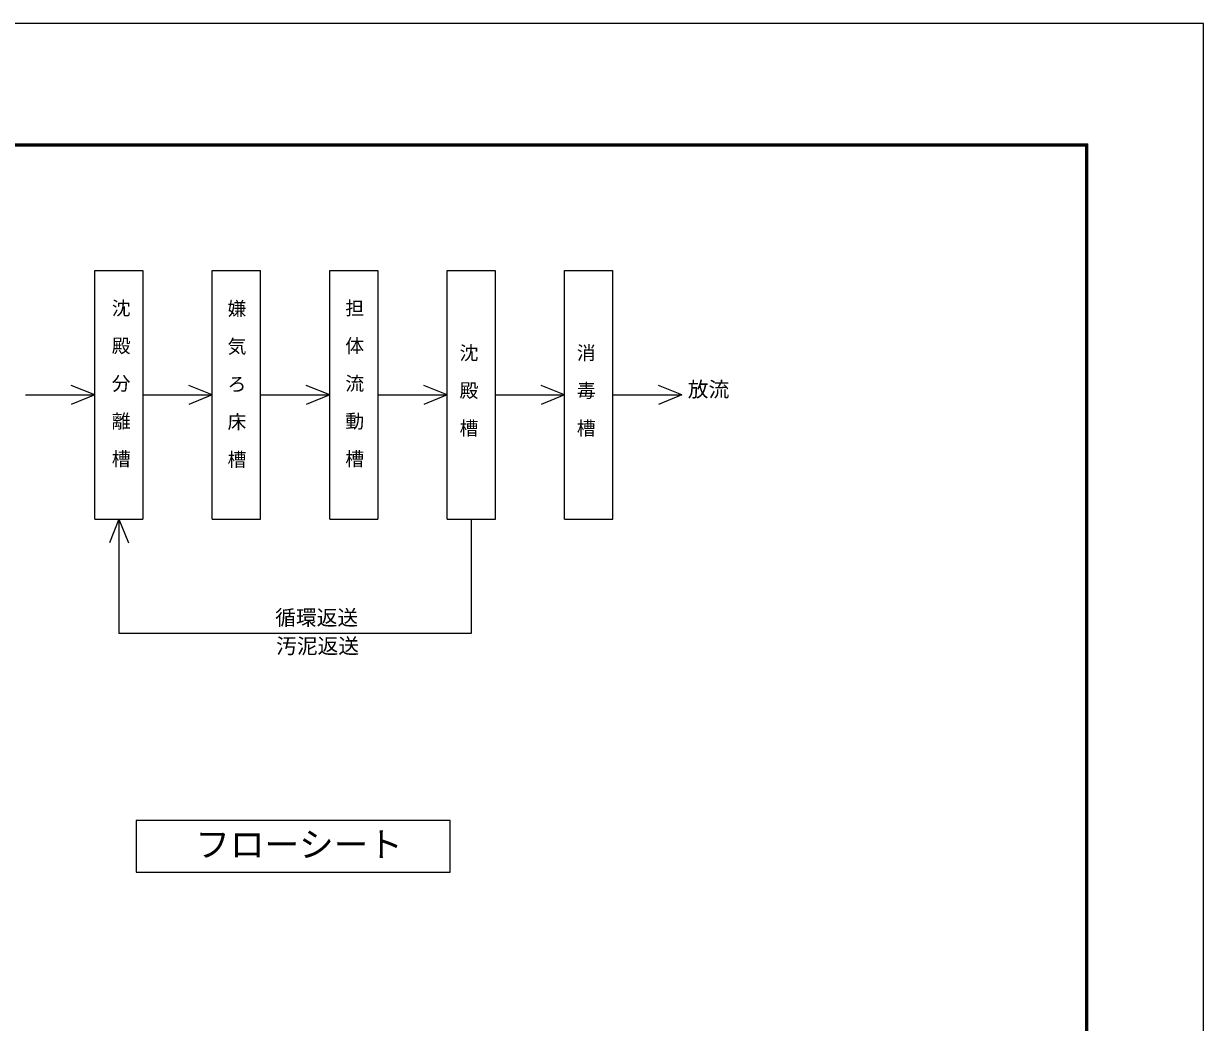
# Model space of a CAD drawing. Units: millimetres, scale not verified. Extents: x -14850 to 14850, y -10500 to 10500.
# Drawn here: x 6314 to 14850, y 3271 to 10500 of the extents above; entities that cross this region are included whole.
import ezdxf
from ezdxf.enums import TextEntityAlignment as Align

# ---------------------------------------------------------------- set-up
doc = ezdxf.new("R2010")
doc.units = ezdxf.units.MM
doc.header["$LTSCALE"] = 50
for name, color, linetype, lineweight in [('0-2_機器', 3, 'Continuous', 25), ('0-7_図面枠', 7, 'Continuous', 25), ('0-8_Axis_waku', 7, 'Continuous', 25)]:
    doc.layers.add(name, color=color, linetype=linetype, lineweight=lineweight)
doc.styles.add('@ＭＳ ゴシック', font='')
doc.styles.add('ＭＳ ゴシック', font='')
doc.styles.get('@ＭＳ ゴシック').set_extended_font_data('@MS Gothic')
doc.styles.get('ＭＳ ゴシック').set_extended_font_data('MS Gothic')

msp = doc.modelspace()

# ---------------------------------------------------------------- linework, layer by layer
at = {"layer": '0-2_機器', "color": 7}
for p, q in [((6829.42, 8711.92), (7177.29, 8711.92)), ((6829.42, 6911.92), (6829.42, 8711.92)), ((7179.41, 6911.92), (7179.41, 8711.92)), ((7679.42, 6911.92), (7679.42, 8711.92)), ((7679.42, 8711.92), (8029.4, 8711.92)), ((8529.4, 8711.92), (8877.26, 8711.92)), ((8529.4, 6911.92), (8529.4, 8711.92)), ((8879.39, 6911.92), (8879.39, 8711.92)), ((9379.38, 8711.92), (9727.24, 8711.92)), ((9379.38, 6911.92), (9379.38, 8711.92)), ((9729.37, 6911.92), (9729.37, 8711.92)), ((10227.88, 8711.92), (10575.74, 8711.92)), ((10227.88, 6911.92), (10227.88, 8711.92)), ((10577.87, 6911.92), (10577.87, 8711.92)), ((6829.42, 7811.91), (6659.77, 7880.6)), ((7679.42, 7811.91), (7509.76, 7880.6)), ((8529.4, 7811.91), (8359.74, 7880.6)), ((9379.38, 7811.91), (9209.74, 7880.6)), ((10227.88, 7811.91), (10058.23, 7880.6)), ((11076.37, 7811.91), (10906.73, 7880.6)), ((6329.43, 7811.91), (6829.42, 7811.91)), ((6829.42, 7811.91), (6659.77, 7743.22)), ((7179.41, 7811.91), (7679.42, 7811.91)), ((7679.42, 7811.91), (7509.76, 7743.23)), ((8029.4, 7811.91), (8529.4, 7811.91)), ((8529.4, 7811.91), (8359.74, 7743.23)), ((8879.39, 7811.91), (9379.38, 7811.91)), ((9379.38, 7811.91), (9209.74, 7743.22)), ((9727.88, 7811.91), (10227.88, 7811.91)), ((10227.88, 7811.91), (10058.23, 7743.22)), ((10576.38, 7811.91), (11076.37, 7811.91)), ((11076.37, 7811.91), (10906.73, 7743.22)), ((6829.42, 6911.92), (7177.93, 6911.92)), ((7003.68, 6911.92), (6934.99, 6742.26)), ((7003.68, 6911.92), (7003.68, 6084.42)), ((7003.68, 6911.92), (7072.37, 6742.26)), ((8529.4, 6911.92), (8877.9, 6911.92)), ((9379.38, 6911.92), (9727.88, 6911.92)), ((10227.88, 6911.92), (10576.38, 6911.92)), ((7128.58, 4732.83), (7128.58, 4357.03)), ((9400.45, 4732.83), (7128.58, 4732.83)), ((9400.45, 4357.03), (9400.45, 4732.83)), ((7128.58, 4357.03), (9400.45, 4357.03))]:
    msp.add_line(p, q, dxfattribs=at)
for points in [[(7679.42, 6911.92), (8029.4, 6911.92), (8029.4, 8711.92)], [(9553.63, 6911.92), (9553.63, 6084.42), (7003.68, 6084.42)]]:
    msp.add_lwpolyline(points, dxfattribs=at)
at = {"layer": '0-7_図面枠'}
msp.add_lwpolyline([(-14850, -10500), (14850, -10500), (14850, 10500), (-14850, 10500)], close=True, dxfattribs=at)
at = {"layer": '0-8_Axis_waku'}
for p, q in [((-12964, 9629), (14014, 9629)), ((-12963, 9628), (14013, 9628)), ((-12962, 9627), (14012, 9627)), ((-12961, 9626), (14011, 9626)), ((-12960, 9625), (14010, 9625)), ((-12959, 9624), (14009, 9624)), ((-12958, 9623), (14008, 9623)), ((-12957, 9622), (14007, 9622)), ((-12956, 9621), (14006, 9621)), ((-12955, 9620), (14005, 9620)), ((-12954, 9619), (14004, 9619)), ((-12953, 9618), (14003, 9618)), ((-12952, 9617), (14002, 9617)), ((-12951, 9616), (14001, 9616)), ((-12950, 9615), (14000, 9615)), ((14000, -9665), (14000, 9615)), ((14001, -9666.01), (14001, 9616)), ((14002, -9667.01), (14002, 9617)), ((14003, -9668.01), (14003, 9618)), ((14004, -9669.01), (14004, 9619)), ((14005, -9670.01), (14005, 9620)), ((14006, -9671.01), (14006, 9621)), ((14007, -9672.01), (14007, 9622)), ((14008, -9673.01), (14008, 9623)), ((14009, -9674.01), (14009, 9624)), ((14010, -9675.01), (14010, 9625)), ((14011, -9676.01), (14011, 9626)), ((14012, -9677.01), (14012, 9627)), ((14013, -9678.01), (14013, 9628)), ((14014, -9679.01), (14014, 9629))]:
    msp.add_line(p, q, dxfattribs=at)

# ---------------------------------------------------------------- texts
at = {"layer": '0-2_機器', "color": 4}
for s, height, rotation, style, p in [('沈\u3000殿\u3000分\u3000離\u3000槽', 100, 270, '@ＭＳ ゴシック', (6938.51, 8510.56)), ('嫌\u3000気\u3000ろ\u3000床\u3000槽', 100, 270, '@ＭＳ ゴシック', (7776.32, 8506.52)), ('担\u3000体\u3000流\u3000動\u3000槽', 100, 270, '@ＭＳ ゴシック', (8628.43, 8510.56)), ('沈\u3000殿\u3000槽', 100, 270, '@ＭＳ ゴシック', (9454.89, 8186.91)), ('消\u3000毒\u3000槽', 100, 270, '@ＭＳ ゴシック', (10303.38, 8186.91)), ('放流', 110, 0.001, 'ＭＳ ゴシック', (11120.06, 7764.72))]:
    msp.add_text(s, height=height, rotation=rotation, dxfattribs=dict(at, style=style)).set_placement(p, align=Align.BOTTOM_LEFT)
at = {"layer": '0-2_機器', "color": 4, "style": 'ＭＳ ゴシック'}
for s, height, p in [('循環返送', 110, (8134.78, 6112.41)), ('汚泥返送', 110, (8141.62, 5907.21)), ('フローシート', 183.3, (7557.5, 4412.42))]:
    msp.add_text(s, height=height, dxfattribs=at).set_placement(p, align=Align.BOTTOM_LEFT)

doc.saveas('drawing.dxf')
